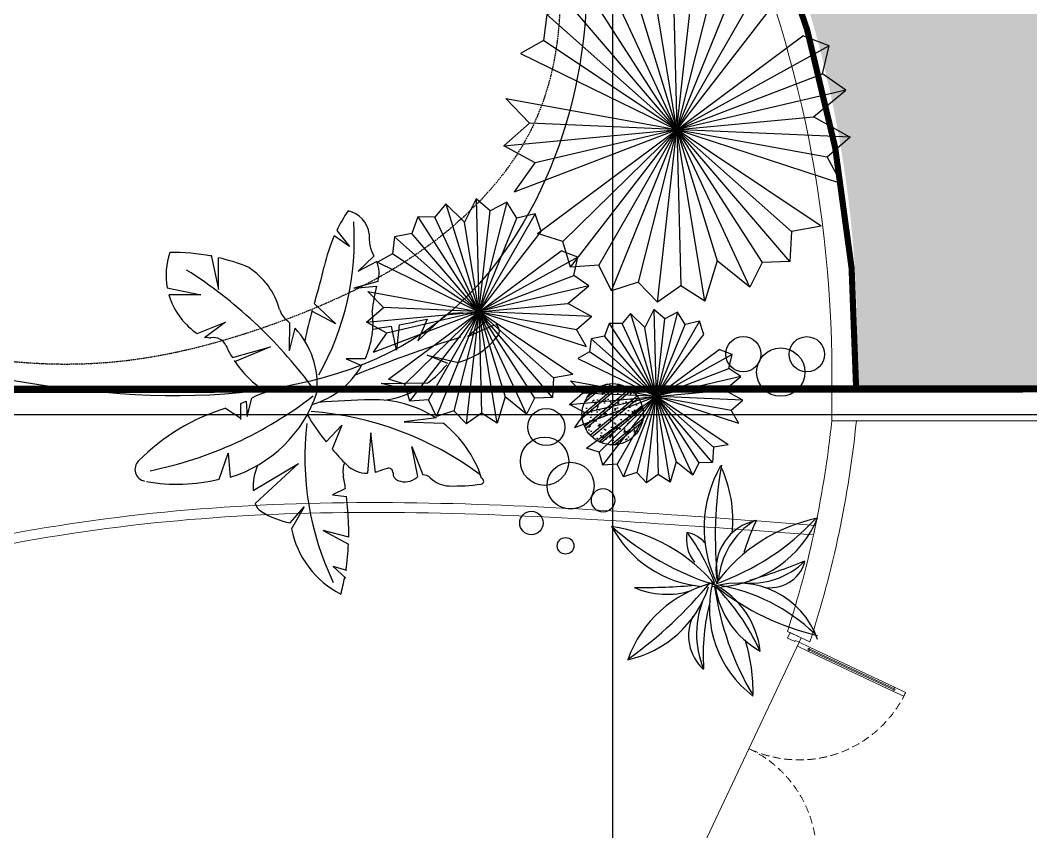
# Model space of a CAD drawing. Header units: millimetres. Extents: x -1030105 to 906887, y -616134 to 1220667.
# Drawn here: x -56024 to -47782, y 557889 to 564512 of the extents above; entities that cross this region are included whole.
import ezdxf
from ezdxf.enums import TextEntityAlignment as Align

# ---------------------------------------------------------------- set-up
doc = ezdxf.new("R2010")
doc.units = ezdxf.units.MM
doc.header["$MEASUREMENT"] = 0
for name, pattern in [('CENTER', [2, 1.25, -0.25, 0.25, -0.25]), ('DASH', [0.35, 0.25, -0.1]), ('DASHED', [0.75, 0.5, -0.25]), ('Xref ViasHotel_DD$0$HIDDEN', [9.524999999999999, 6.35, -3.175])]:
    doc.linetypes.add(name, pattern=pattern)
for name, color, linetype in [('A-Column', 4, 'Continuous'), ('A-Furniture', 143, 'Continuous'), ('A-Tree', 98, 'Continuous'), ('XR-BC-zColumn$0$LBC - BEACH CLUB - 240809 DG Rev$0$LBC - BEACH CLUB - COLUMN$0$Col 2FL$0$Col 2FL$0$S-Hatch', 8, 'Continuous')]:
    doc.layers.add(name, color=color, linetype=linetype)
doc.layers.add('A-Door', color=33, linetype='Continuous', lineweight=9)
doc.layers.add('A-Wall', color=6, linetype='Continuous', lineweight=9)
doc.styles.add('Arial_Bold', font='arialbd.ttf')

# ---------------------------------------------------------------- blocks, each defined once
blk = doc.blocks.new('FUR')
at = {"layer": 'A-Furniture', "color": 8, "linetype": 'DASH', "lineweight": 9, "ltscale": 1000, "const_width": 50}
blk.add_lwpolyline([(-33574.116996225, 38198.03701352875), (-3.274180926382542e-10, 38211.88251353393), (0, 0), (-7049.126603505938, -1.164153218269348e-10, -0.3011393681377011), (-23981.73349209089, -18888.11748647457), (-49064.43265007329, -18888.11748647457, -0.06124952190979967), (-52473.9447657284, -15923.13210822688), (-52473.9447657284, -15923.13210822688, -0.127607782766149), (-56769.0085550223, -7888.247632739716), (-57047.06649999994, -6235.426486474578, -0.1924218543560013), (-53256.03130311794, 9916.925028712954), (-55726.52506250713, 11649.12232822133, -0.09220963238652186), (-52805.8425345454, 17542.93784715806, -0.09579334497253111), (-54512.04080293298, 23938.01559452759, -0.1077169431674273), (-53957.97341630229, 28268.68321032356, -0.2285839789093287), (-47025.84992466056, 33492.16687116434, 0.2045490622853214), (-42688.61020563537, 36230.61212708103, 0.1311708844373413), (-42047.51066320275, 38025.4441493589, -0.3035398224954187), (-39524.66233420366, 41042.55836063065, -0.3273425619805889)], format="xyb", close=True, dxfattribs=at)
at = {"layer": 'A-Furniture'}
blk.add_spline([(-8924.450499999977, 45568.97072861483), (-9840.450499999977, 46090.97072861483), (-12717.45049999998, 46168.97072861483), (-14972.95049999998, 44562.47072861483), (-20083.45049999998, 44491.47072861483), (-23992.95049999998, 44397.97072861483), (-25666.95049999998, 42475.47072861483), (-25418.45049999998, 38977.47072861483), (-21694.45049999998, 37961.47072861483), (-18510.45049999998, 39185.97072861483), (-13807.45049999998, 38871.97072861483), (-11600.45049999998, 38311.97072861483), (-7939.950499999977, 38736.97072861483), (-6709.895571933805, 41431.90438062791), (-8089.950499999977, 44722.97072861483), (-8924.450499999977, 45568.97072861483)], degree=3, dxfattribs=at)
at = {"layer": 'A-Furniture', "color": 8, "linetype": 'DASH', "ltscale": 50}
blk.add_spline([(-24161.45049999998, 43901.47072861483), (-24928.95049999998, 43196.97072861483), (-25534.95049999998, 41016.47072861483), (-24809.95049999998, 39236.47072861483), (-22740.95049999998, 38149.47072861483), (-21173.45049999998, 38284.47072861483), (-19403.45049999998, 39161.97072861483), (-17510.95049999998, 40056.47072861483), (-14855.95049999998, 39789.97072861483), (-13170.95049999998, 38926.47072861483), (-10565.45049999998, 38424.97072861483), (-9218.887186845946, 38750.38499673549), (-8091.373079408666, 39308.92120005039), (-7136.950499999977, 40370.97072861483), (-6960.450499999977, 41928.97072861483), (-8203.387845789533, 44461.94725154969), (-10044.45049999998, 45803.47072861483), (-12022.95049999998, 45568.97072861483), (-13736.95049999998, 44462.47072861483), (-16065.45049999998, 43902.47072861483), (-18178.45049999998, 43888.97072861483), (-22820.95049999998, 44398.97072861483), (-24161.45049999998, 43901.47072861483)], degree=3, dxfattribs=at)
blk = doc.blocks.new('*U1436')
at = {"color": 8, "ltscale": 100}
for p, q in [((40.00000000000023, 960.0000000008931), (39.99999999708962, 200.0000000005239)), ((74.9999999970896, 200.0000000010041), (75.00000000000024, 960.0000000013733)), ((1925.000000000738, 200.0000000010041), (1924.999999997828, 960.0000000013733)), ((1959.999999997828, 960.0000000008931), (1960.000000000738, 200.0000000005239)), ((39.99999999854482, 100.0000000005238), (1959.999999999283, 100.0000000005238))]:
    blk.add_line(p, q, dxfattribs=at)
for points in [[(39.99999999854504, 1060.000000000893), (40.00000000000023, 960.0000000008931), (52.49999999866146, 960.0000000011988), (52.49999999854504, 970.0000000011988), (62.49999999854504, 970.0000000013007), (62.49999999866146, 960.0000000013006), (75.00000000000024, 960.0000000013733), (74.99999999854506, 1060.000000001373)], [(1959.999999999283, 1060.000000000893), (1959.999999997828, 960.0000000008931), (1947.499999999167, 960.0000000011988), (1947.499999999283, 970.0000000011988), (1937.499999999283, 970.0000000013007), (1937.499999999167, 960.0000000013006), (1924.999999997828, 960.0000000013733), (1924.999999999283, 1060.000000001373)], [(62.49999999575085, 200.0000000009313), (62.49999999586726, 190.0000000009313), (52.49999999586726, 190.0000000008294), (52.49999999575085, 200.0000000008295), (39.99999999708962, 200.0000000005239), (39.99999999854482, 100.0000000005238), (74.9999999985448, 100.0000000010332), (74.9999999970896, 200.0000000010041)], [(1937.500000002077, 200.0000000009313), (1937.50000000196, 190.0000000009313), (1947.500000001961, 190.0000000008294), (1947.500000002077, 200.0000000008295), (1960.000000000738, 200.0000000005239), (1959.999999999283, 100.0000000005238), (1924.999999999283, 100.0000000010332), (1925.000000000738, 200.0000000010041)], [(49.9999999985448, 65.0000000007276), (39.9999999985448, 65.00000000052387), (39.99999999854482, 100.0000000005238), (-1.4551915e-09, 100), (0, 0), (50, 7.275958e-10)], [(1949.999999999283, 65.0000000007276), (1959.999999999283, 65.00000000052387), (1959.999999999283, 100.0000000005238), (1999.999999999283, 100), (1999.999999997828, 0), (1949.999999997828, 7.275958e-10)]]:
    blk.add_lwpolyline(points, close=True, dxfattribs=at)
at = {"color": 8, "linetype": 'Xref ViasHotel_DD$0$HIDDEN', "ltscale": 10}
blk.add_lwpolyline([(1959.999999999324, 1060.000000000914, 0.4142135623730951), (999.9999999989344, 100.0000000005238, 0.4142135623730951), (39.99999999854487, 1060.000000000914)], format="xyb", dxfattribs=at)
at = {"ltscale": 100}
for points in [[(62.49999999854504, 970.0000000013007), (52.49999999854504, 970.0000000011988), (52.49999999586726, 190.0000000008294), (62.49999999586726, 190.0000000009313)], [(1937.499999999283, 970.0000000013007), (1947.499999999283, 970.0000000011988), (1947.500000001961, 190.0000000008294), (1937.50000000196, 190.0000000009313)]]:
    blk.add_lwpolyline(points, close=True, dxfattribs=at)
blk = doc.blocks.new('TƯỜNG NÔI THẤT')
at = {"layer": 'A-Door', "ltscale": 10}
for points in [[(47470.13578439633, 52869.92417361587), (47453.74859626817, 52793.00906976406), (47182.57881494791, 52813.34774585185), (47083.38135871715, 52820.77556779934), (46984.18788454053, 52828.17842698947), (46885.00038344509, 52835.54384204361), (46785.82084645791, 52842.85933158325), (46686.65126460604, 52850.11241422978), (46587.49362891654, 52857.29060860432), (46488.34993041649, 52864.38143332838), (46389.22216013295, 52871.37240702333), (46290.11230909297, 52878.25104831054), (46191.02236832363, 52885.0048758114), (46091.95432885197, 52891.62140814704), (45992.91018170508, 52898.08816393907), (45893.89191791, 52904.39266180876), (45794.90152849381, 52910.52242037759), (45695.94100448357, 52916.46495826659), (45597.01233690633, 52922.20779409749), (45498.11751678917, 52927.73844649142), (45399.25853515914, 52933.04443406977), (45300.43738304332, 52938.11327545403), (45201.65605146875, 52942.93248926534), (45102.91653146251, 52947.48959412531), (45004.22081405166, 52951.77210865507), (44905.57089026325, 52955.76755147614), (44806.96875112437, 52959.46344120975), (44708.41638766207, 52962.84729647741), (44609.9157909034, 52965.90663590026), (44511.46895187543, 52968.62897809991), (44413.07786160523, 52971.00184169761), (44314.74451111987, 52973.01274531474), (44216.47089144639, 52974.64920757257), (44118.25899361187, 52975.89874709246), (44020.11080864338, 52976.74888249591), (43922.02832756796, 52977.18713240419), (43824.01354141269, 52977.20101543865), (43726.06844120463, 52976.77805022069), (43628.19501797084, 52975.90575537155), (43530.39526273838, 52974.57164951274), (43432.67116653433, 52972.76325126551), (43335.02472038573, 52970.46807925135), (43237.45791531966, 52967.67365209153), (43139.97274236318, 52964.36748840741), (43042.57119254334, 52960.53710682027), (42945.25525688722, 52956.17002595169), (42848.02692642188, 52951.25376442284), (42750.88819217437, 52945.77584085509), (42653.84104517177, 52939.7237738698), (42556.88747644114, 52933.08508208848), (42460.02947700953, 52925.84728413227), (42363.26903790401, 52917.99789862265), (42266.60815015166, 52909.52444418101), (42170.04880477952, 52900.41443942871), (42073.59299281466, 52890.65540298703), (41977.24231285726, 52880.23718542047), (41880.99609808983, 52869.16309922794), (41784.85287054689, 52857.44127704436), (41688.81115123173, 52845.07985763287), (41592.8694611476, 52832.08697975636), (41497.02632129781, 52818.47078217787), (41401.28025268561, 52804.23940366029), (41305.62977631429, 52789.40098296676), (41210.07341318711, 52773.96365886007), (41114.60968430738, 52757.93557010335), (41019.23711067835, 52741.3248554595), (40923.9542133033, 52724.13965369144)], [(40909.52053927245, 52802.82681640703), (41005.27275456253, 52820.09666253719), (41101.12198964022, 52836.79039253376), (41197.06969216545, 52852.89973425621), (41293.11730979814, 52868.41641556402), (41389.26629019825, 52883.33216431714), (41485.51807809778, 52897.63870731974), (41581.87409694383, 52911.32776470564), (41678.33576783365, 52924.39105714019), (41774.90451281345, 52936.82030570891), (41871.58174937495, 52948.60723082733), (41968.36902484532, 52959.74348943669), (42065.26743927494, 52970.2205802165), (42162.2668863837, 52980.03505081928), (42259.3596619016, 52989.19538895797), (42356.54346991426, 52997.71468940529), (42453.81626084157, 53005.60564433131), (42551.17599768056, 53012.88094053324), (42648.62063889077, 53019.55326990876), (42746.14812991695, 53025.63534012169), (42843.75647084761, 53031.1398128937), (42941.44366895033, 53036.07934356737), (43039.20773149276, 53040.46658748528), (43137.04666574248, 53044.31419999024), (43234.95847896711, 53047.63483642472), (43332.94117843427, 53050.44115213153), (43430.99277141155, 53052.74580245314), (43529.11126516658, 53054.56144273223), (43627.29466696698, 53055.90072831139), (43725.54098408033, 53056.77631453332), (43823.84823199119, 53057.20085449447), (43922.21446190453, 53057.18697051564), (44020.6377153438, 53056.7472626341), (44119.11603189917, 53055.89433039189), (44217.64745116077, 53054.6407733307), (44316.23001271878, 53052.99919099244), (44414.86175616333, 53050.98218291893), (44513.54072108459, 53048.60234865197), (44612.26494707271, 53045.87228773348), (44711.03247371785, 53042.80459970515), (44809.84134061015, 53039.41188410914), (44908.68958733978, 53035.7067404869), (45007.57525900992, 53031.7017629703), (45106.49640782178, 53027.4095115274), (45205.45107302876, 53022.84253379132), (45304.43729331895, 53018.01337743888), (45403.45310738047, 53012.93459014688), (45502.49655390142, 53007.61871959222), (45601.56567156992, 53002.07831345184), (45700.65849907407, 52996.32591940241), (45799.77307510197, 52990.37408512086), (45898.90743834174, 52984.23535828409), (45998.05962748148, 52977.92228656891), (46097.2276812093, 52971.44741765212), (46196.41404813791, 52964.82235488831), (46295.64656291795, 52958.05327069631), (46394.96212566749, 52951.14439981221), (46494.39764779661, 52944.09997457499), (46593.99004071537, 52936.92422732362), (46693.77621583387, 52929.62139039731), (46793.79308456216, 52922.19569613482), (46894.07755831034, 52914.65137687547), (46994.66654848848, 52906.99266495812), (47095.59696650665, 52899.22379272175), (47196.90572377493, 52891.34899250546), (47470.13578439341, 52869.92417361611)]]:
    blk.add_lwpolyline(points, dxfattribs=at)
at = {"layer": 'A-Wall'}
blk.add_lwpolyline([(47242.28778561103, 52006.18771005177, 0.05181468808699499), (47602.98807443179, 53723.62370418687), (47803.39051979277, 53723.62370418722, -0.05318697905077167), (47424.52403454818, 51920.28896737052)], format="xyb", close=True, dxfattribs=at)
at = {"layer": 'A-Door', "xscale": -1, "rotation": 244.7627201631536}
blk.add_blockref('*U1436', (46410.99856753298, 50186.97898426896), dxfattribs=at)
blk = doc.blocks.new('CAYMB 10')
at = {"layer": 'A-Tree', "color": 8}
for p, q in [((238.715650649654, 579.6182638052269), (176.2852105110796, 621.9426230803365)), ((186.5644689614419, 644.1267185458564), (238.715650649654, 579.6182638052269)), ((-325.4732582218421, 543.3802454902325), (-294.8787547032553, 403.6489095685538)), ((338.564589164569, 539.16627220792), (273.4787241728045, 478.8985422675032)), ((-294.8787547032553, 403.6489095685538), (-296.0700989094476, 533.3855430782423)), ((273.4787241728045, 478.8985422675032), (351.6973314038187, 519.0277307261131)), ((354.6887124035857, 436.4759908806882), (256.0971874112147, 409.436666262045)), ((256.0971874112147, 409.436666262045), (349.4150796181493, 417.0474113345845)), ((-504.6410117267806, 410.2891123816371), (-367.1667000502202, 382.5110154846916)), ((-367.1667000502202, 382.5110154846916), (-497.7112205417216, 381.2806026079925)), ((95.00687250689953, 345.8953323567985), (183.0947374099342, 263.5667217111913)), ((183.0947374099342, 263.5667217111913), (84.90115182858426, 315.0707048501936)), ((516.8202095194138, 194.1048419061699), (628.9105254643946, 299.2352224754868)), ((-382.8970907971379, 224.2380090198712), (-266.6688206082326, 269.7755907949759)), ((-266.6688206082326, 269.7755907949759), (-353.1145183928893, 206.6125474648434)), ((-5.726964698173106, 153.5171867363388), (-4.586229609965812, 268.6250645958353)), ((429.9125403692451, 155.9008114330354), (410.6450369797385, 254.5554818508099)), ((441.2394350631512, 260.0119577894802), (429.9125403692451, 155.9008114330354)), ((555.2693992947607, 282.7517265723436), (516.8202095194138, 194.1048419061699)), ((800.4230135336256, 279.0056476828177), (721.9223257167323, 211.4703137571923)), ((721.9223257167323, 211.4703137571923), (830.1820690810855, 258.7901719139772)), ((-5.726964698173106, 153.5171867363388), (16.58627978124423, 245.8723320083227)), ((-239.0395701728121, 125.7578780322219), (-83.30427484225947, 169.3706028317101)), ((-83.30427484225947, 169.3706028317101), (-230.1945371221227, 108.2228984822286)), ((639.1660111839155, 102.2385455899639), (555.0595933263976, 135.0622490113601)), ((555.0595933263976, 135.0622490113601), (681.5390205197909, 106.4200763733825)), ((224.8104241719266, 121.1698715304956), (287.8681593717483, 92.92873885919107)), ((302.5589965510007, 121.1698715304956), (224.8104241719266, 121.1698715304956)), ((367.3390138906543, 20.45014999277191), (557.821376568143, 22.51869702967815)), ((502.3600309251924, -11.08403195551364), (367.3390138906543, 20.45014999277191)), ((-178.1426882858214, -114.288502944808), (-159.5715427216055, -40.07258242834359)), ((-204.9676791954407, -122.5347193139023), (-266.8714977428608, -81.30365087109385)), ((-204.9676791954407, -61.71889313741121), (-183.3013383952493, -52.44190028059529)), ((-204.196477882826, -127.3310654973029), (-204.9676791954407, -61.71889313741121)), ((-183.3013383952493, -52.44190028059529), (-178.1426882858214, -114.288502944808)), ((592.8495588197547, -119.3980054862914), (461.1993036085332, -135.8390776687302)), ((143.0218579590146, -218.2304025689373), (207.4288874103659, -149.7314513499732)), ((207.4288874103659, -149.7314513499732), (167.9309039485815, -248.3851391418721)), ((461.1993036085332, -135.8390776687302), (620.7195718503935, -142.2139893168933)), ((325.6233271286619, -180.9892968822387), (312.6852061285172, -346.4441596715478)), ((344.8166955182969, -342.6124404388829), (325.6233271286619, -180.9892968822387)), ((492.4860668478213, -236.5587992064538), (537.8115905059676, -353.2512321577524)), ((517.8181643989083, -359.7277302780421), (492.4860668478213, -236.5587992064538)), ((-292.6647569071356, -369.9211299706367), (-256.5541889067972, -263.7511294005672)), ((-256.5541889067972, -263.7511294005672), (-248.3003521786304, -362.705690089264)), ((-154.7948591960012, -416.325845527288), (30.13723149732687, -306.0206752118538)), ((30.13723149732687, -306.0206752118538), (-145.4918600437231, -469.1739831443992)), ((222.3969005242834, -408.9304565185448), (169.1895109322213, -434.5251517113065)), ((169.1895109322213, -434.5251517113065), (226.6550938068394, -441.4842379083857)), ((-3.263954783440568, -548.2255597366602), (54.47138149777311, -483.1484652950312)), ((54.47138149777311, -483.1484652950312), (2.097332070159609, -573.529118141334)), ((130.9501344540622, -580.3950924625387), (235.0827775355865, -635.3031904057134)), ((235.6481149397878, -606.5453954523546), (130.9501344540622, -580.3950924625387)), ((172.6658212160692, -726.2650370134506), (223.3993703480519, -774.2839783391682)), ((227.2855263771635, -743.4153645457118), (172.6658212160692, -726.2650370134506))]:
    blk.add_line(p, q, dxfattribs=at)
for centre, radius, start, end in [((779.4988287719461, 355.9101373694721), 659.2722902632004, 146.0189635815314, 154.0763021309827), ((209.9180833415012, 616.2268724779133), 110.5597618613785, 7.543113912344272, 78.04736568714452), ((-871.4777567913261, 608.5862301258021), 1129.855552588643, 330.67245302648, 3.641032922973614), ((779.4988287719461, 355.9101373694721), 659.2722902632004, 156.201305661175, 167.6168316650024), ((478.4198393823172, 616.0173225902254), 159.5793688367412, 174.706298392514, 208.7889803306433), ((-221.7666346176411, 462.5324904182926), 287.6582760387117, 161.2205659913778, 190.4639080002395), ((-484.4715234372707, -269.5221160924993), 824.7155909276798, 78.82497402445534, 90.66972910121446), ((-484.4715234372707, -269.5221160924993), 824.7155909276798, 67.69490835147803, 76.79451232428683), ((-1542.902939352862, 865.8081009959569), 1718.446344457842, 342.7300337644285, 347.6168316650025), ((236.755102414405, 470.2114022054593), 122.6638091375199, 344.0084059050306, 22.93603431214617), ((-1459.690843628166, -1138.771680419974), 1923.468895043192, 36.70351893037481, 57.46954700200074), ((-338.8007119102695, 239.5967835061019), 304.0756695246674, 15.84499370040856, 56.61069613927844), ((1039.005968139434, 240.2970391763374), 711.882214688397, 165.6238916327764, 173.8497337395827), ((1039.005968139434, 240.2970391763374), 711.882214688397, 164.0084059050306, 164.110091381332), ((-221.7666346176411, 462.5324904182926), 287.6582760387117, 196.4070659168597, 234.1870524300158), ((1704.152454995899, -143.6701514924644), 1681.908795261614, 162.7300337644285, 163.0792001669171), ((41.96888153787586, 347.6667464350467), 91.73312292712151, 195.8449937004085, 230.5605807165402), ((1704.152454995899, -143.6701514924644), 1681.908795261614, 164.0749999253743, 168.4283775462131), ((-12.67507818593003, 267.2108032992692), 347.4197398351678, 335.1427602876785, 8.16711169028393), ((-209.9366539784678, 3822.649371958105), 3621.659239046866, 283.3980360557906, 283.548294695203), ((690.6355624774296, 85.37655267835362), 222.5882091254535, 60.44681838818225, 103.548294695203), ((-231.766255730181, 14.88319813268026), 339.1680436945305, 47.95141662230789, 50.56058071654016), ((-209.9366539784678, 3822.649371958105), 3621.659239046866, 278.6352431112115, 279.8664868686059), ((-209.9366539784678, 3822.649371958105), 3621.659239046866, 280.358138861941, 282.1977283526998), ((817.511440649323, 234.4921467081294), 32.59454687060725, 323.1476556933032, 55.43795290225658), ((-320.7347799850104, 322.0762417442747), 115.8636308787558, 233.2324526345538, 237.5887007438244), ((-320.7347799850104, 322.0762417442747), 115.8636308787558, 255.9290285283741, 267.0909563796757), ((-315.6195761270646, 151.8575429006014), 55.60237919803038, 24.20546519525691, 101.4053945023518), ((-231.766255730181, 14.88319813268026), 339.1680436945305, 354.6007765778234, 42.92545712248191), ((2261.033439234685, -4819.460737201036), 5267.70064518032, 107.3413043199353, 112.3058230292931), ((607.9519777596288, 391.5614522692631), 294.4837128093322, 284.4707032040494, 323.1476556933032), ((128.8901085334655, 351.6790820074966), 431.7552997689148, 204.2054651952569, 211.5513251737923), ((128.8901085334655, 351.6790820074966), 431.7552997689148, 213.4357366631786, 237.8386598974236), ((-12.67507818593003, 267.2108032992692), 347.4197398351678, 286.683821417299, 329.8909765086365), ((329.4013005118468, 336.9554401499918), 388.6466217139611, 305.996232287867, 321.8459668997995), ((0, -337.7482491607079), 337.7482491607315, 71.72741072522271, 118.1939077791721), ((-895.072876284481, 1238.599255244713), 1606.842570017603, 281.5142955742673, 307.8151157708742), ((-406.6215687962249, 153.821227927343), 540.2459298013857, 287.0408817533136, 341.5637966210982), ((329.4013005118468, 336.9554401499918), 388.6466217139611, 277.773074949076, 296.4251469481378), ((-8.812954175969935, -908.2365988525562), 866.563070171323, 107.2231083180989, 135.0206824451704), ((483.4170424840122, -5395.586750178481), 5351.501479308205, 91.68041618368886, 93.97711696796304), ((339.9329093026463, -504.7281531734043), 458.5386230856771, 57.07131363646801, 91.68041618368886), ((915.3737261515053, 394.3985224193311), 985.8202716685598, 210.5658740579717, 218.4214248434757), ((-19.67628685309319, -1417.423136411293), 1327.183343981249, 53.45551872566639, 85.59402888639943), ((1238.604113080713, -281.7090184199624), 1181.896966314566, 173.2496747741793, 205.5926878717474), ((339.9329093026463, -504.7281531734043), 458.5386230856771, 17.51489595105737, 52.24029725564014), ((915.3737261515053, 394.3985224193311), 985.8202716685598, 220.69477463243, 225.7555748056288), ((-587.1989607803844, -330.2680094094248), 48.89684057720707, 135.0206824451704, 258.4069812984008), ((79.12071815130184, -404.8095753640519), 233.6527065375773, 157.0771258813028, 182.7473181073303), ((312.6159168867161, -337.5196654610336), 100.6384510239315, 159.0815244804994, 190.5200611703198), ((312.7370421675732, -224.3457737795543), 122.0983968953165, 225.7555748056288, 269.9756754678196), ((651.7176895141893, -1169.165985498577), 881.6909792928842, 107.1012602260706, 109.7368665715743), ((397.8620837506605, -344.0600182445487), 18.41667423347537, 357.8127589799344, 107.1012602260706), ((-462.6810181882756, 308.0949123103055), 699.0073552476517, 259.5557244193585, 284.0769776521867), ((-1074.81847715273, -595.1679378441186), 1310.515980647398, 8.169963742111003, 10.52006117031982), ((312.7370421675732, -224.3457737795543), 122.0983968953165, 285.2068583583672, 289.7368665715742), ((448.4678145552462, -345.9928085939027), 32.22595276001595, 177.8127589799344, 248.0460523007279), ((464.4035032119573, -306.4591387975961), 74.85056091692964, 248.0460523007279, 310.8614180743947), ((539.8669704514614, -393.6951788552105), 40.49614069499967, 122.9882373665325, 130.8614180743947), ((539.8669704514614, -393.6951788552105), 40.49614069499967, 45.32380455527569, 92.90929492024217), ((648.6469490672171, -283.678668439039), 114.2188111092727, 225.3238045552756, 268.3173632320293), ((773.6529619407229, -378.4241003859788), 12.22474454553995, 278.1257358594557, 73.06873538917671), ((667.6692234594229, 363.8661339700921), 762.0429524085476, 268.3173632320293, 278.1257358594557), ((-1074.81847715273, -595.1679378441186), 1310.515980647398, 1.755641354297249, 6.734550152070574), ((79.12071815130184, -404.8095753640519), 233.6527065375773, 195.9900497176004, 196.058939603915), ((-89.8212527618889, -453.44103992905), 57.85051974295094, 196.058939603915, 237.7317177395325), ((56.72459466154396, -221.3440656791208), 332.3403936053967, 237.7317177395325, 259.8030533806472), ((379.0376141950837, -497.4245712160482), 384.5463279646863, 191.4146135001872, 242.8877097801719), ((-768.0439603001578, -588.8147328672349), 1003.695456758675, 358.9899712243594, 1.929659337987232), ((-768.0439603001578, -588.8147328672349), 1003.695456758675, 351.2018494907206, 357.3602215140918), ((-768.0439603001578, -588.8147328672349), 1003.695456758675, 345.5238759625545, 349.5865213171726)]:
    blk.add_arc(centre, radius, start, end, dxfattribs=at)
blk = doc.blocks.new('C2')
at = {"layer": 'A-Tree', "color": 8}
for centre, radius, start, end in [((597.8066810533492, 647.4478162748856), 512.9644939609045, 150.2411395785226, 205.8089924024951), ((1840.520802863575, 614.663511470193), 1710.013328275341, 170.2399811561488, 186.1147769933549), ((-319.6332879893016, 679.0836772795301), 522.1291424384847, 354.3326332317999, 25.28039436258732), ((339.0637494305702, 477.7074091385002), 205.6003621570023, 101.4267094931179, 190.9876748326544), ((-212.9250783589523, 1393.706720260845), 1033.274465553102, 289.6317747364299, 316.9415872008503), ((678.9583471508013, 29.49553686170839), 671.2071327478785, 101.2486208017848, 143.9898653391894), ((460.7013213895043, 408.7795932609588), 318.5844515836241, 121.9055202391609, 175.1858926215441), ((119.8017681216515, 874.5129376781988), 467.1576890094693, 274.4072576754843, 336.4430840679565), ((1238.200356553214, 234.6638037646771), 1039.70912533752, 154.6853166608095, 162.4500908880103), ((-394.1196820032856, -16.28424253803678), 678.7830739472802, 39.14999690914021, 81.38898289978646), ((119.8017681216515, 874.5129376781988), 467.1576890094693, 208.0484010644241, 264.6491229276512), ((473.6763151883424, 1516.111589349457), 1152.672504959493, 228.5744525952278, 252.384215517872), ((161.3379898599887, 602.3140435382957), 148.8271279052569, 169.1166209036329, 218.9555886236376), ((-17.29247572167515, 489.9658467163681), 144.1551195271773, 42.83736663617832, 76.97863792041294), ((-675.6265686209008, 122.8727199833374), 857.8705761906325, 20.51383794556775, 36.02424014850644), ((278.738285768326, 727.5477068470209), 304.278219035058, 261.6388708216413, 315.6255062312309), ((-362.4759722851959, 2596.584024063079), 2251.977424759328, 286.3355012364549, 292.4150150611594), ((354.8739890010984, 551.3400760767981), 146.7974213737446, 257.3556793837414, 344.3532487187752), ((240.827546373308, -57.77903458592482), 496.9278064683223, 104.1284180658103, 160.1467714826719), ((-1212.861913616427, 1507.635573408741), 1708.312600899444, 305.4463593761205, 320.7381539293926), ((-189.9491252961816, 3449.078696529206), 3043.983831225277, 269.91002825064, 274.5019943887826), ((553.2720437054159, 318.8653606564039), 446.3301478634169, 166.3602607862572, 232.9473873304876), ((222.8508834598761, 78.65597689687274), 344.823888887098, 19.43419249484991, 107.435705152585), ((-34.96195786917815, 106.5881998699042), 350.9507541514024, 6.507278463115689, 62.36089659900944), ((-319.6332879893016, 679.0836772795301), 522.1291424384847, 330.7697376170311, 331.9367160107736), ((18.22038746716134, -322.4153765899828), 747.4321797232111, 46.14831984268555, 80.37107364285058), ((-321.3298327564044, 547.7226396792103), 446.9018688599547, 282.2423311989974, 341.7320937913137), ((-67.36023888764612, 715.2663625454297), 337.6292509965691, 246.7315023999685, 287.3970904032515), ((1308.343660235485, 576.0264644791023), 1192.382886922759, 188.0958949225132, 210.722578142023), ((486.077814778153, 461.5422813013429), 359.2264137293816, 188.5552242675603, 241.3288961956136), ((-509.9640583559885, -226.3472040423658), 903.3571745151023, 24.75992225526024, 44.64727991474892), ((776.6502670997143, 1214.233641913161), 1030.057604216278, 231.5416259423199, 257.1763624081367), ((423.9871086181593, 217.0607059827889), 369.8270333400882, 155.9892964331983, 202.8399613678449), ((921.5218744179001, 133.2178408322507), 840.488187284618, 165.0603950652925, 184.073746994936), ((207.7481049136404, 208.9563885416137), 186.2569995667042, 154.5275994809214, 228.0163014909153), ((-394.1196820032856, -16.28424253803678), 678.7830739472802, 358.2221592825441, 17.85830694949557)]:
    blk.add_arc(centre, radius, start, end, dxfattribs=at)
blk = doc.blocks.new('dddddd')
at = {"color": 0, "linetype": 'ByBlock', "lineweight": -2}
for p, q in [((8650.733853973914, 26220.08847685135), (8068.734151430659, 25080.74071651837)), ((8650.733853973914, 26220.08847685135), (10607.80242481851, 19235.21926841163)), ((12564.8709956631, 26220.08847685135), (8821.973550682189, 12861.51254176581)), ((10607.80242481851, 26489.0813604286), (10607.80242481851, 12546.71926841163)), ((10607.80242481851, 26489.0813604286), (11479.699343557, 25578.74045747798)), ((11479.699343557, 25578.74045747798), (12564.8709956631, 26220.08847685135)), ((12564.8709956631, 26220.08847685135), (13236.76095011271, 25287.68883248605)), ((6838.812106036115, 25433.05979773519), (13801.41292089899, 13983.55054725846)), ((6848.313449290116, 25417.4355044039), (6990.557866835268, 23681.41012040642)), ((8068.734151430659, 25080.74071651837), (6848.313449290116, 25417.4355044039)), ((14376.79274360114, 25433.05979773519), (7123.02134473878, 13504.74092085403)), ((9620.068330742184, 12048.92003936483), (11479.699343557, 25578.74045747798)), ((13236.76095011271, 25287.68883248605), (14376.79274360114, 25433.05979773519)), ((14376.79274360114, 25433.05979773519), (14225.04698280198, 23681.41012040642)), ((7717.855861764167, 12581.89497805177), (13236.76095011271, 25287.68883248605)), ((13497.74898787215, 12581.89497805177), (8068.734151430659, 25080.74071651837)), ((5306.419128058479, 24186.36563979229), (5281.783466187771, 22994.73397627333)), ((5306.419128058479, 24186.36563979229), (15042.6512124096, 15093.35963420593)), ((6990.557866835268, 23681.41012040642), (5306.419128058479, 24186.36563979229)), ((6029.977508742828, 13608.31654242147), (14225.04698280198, 23681.41012040642)), ((15909.18572157854, 24186.36563979229), (6350.105521132237, 15258.8079442177)), ((15185.62734089442, 13608.31654242147), (6990.557866835268, 23681.41012040642)), ((14225.04698280198, 23681.41012040642), (15909.18572157854, 24186.36563979229)), ((15909.18572157854, 24186.36563979229), (15933.82138344925, 22994.73397627333)), ((-8869.69757518149, 22791.44345244533), (-8869.69757518149, -5093.280731588369)), ((-8869.69757518149, 22791.44345244533), (-7125.903737705202, 20970.7616465441)), ((5281.783466187771, 22994.73397627333), (4167.205496987095, 22572.46760547208)), ((4681.615487591363, 15052.05974061065), (15933.82138344925, 22994.73397627333)), ((16533.98936204589, 15052.05974061065), (5281.783466187771, 22994.73397627333)), ((15933.82138344925, 22994.73397627333), (17048.39935264923, 22572.46760547208)), ((-12783.83471687068, 22253.45768529154), (-13947.83412195719, 19974.76216462487)), ((-12783.83471687068, 22253.45768529154), (-8869.69757518149, 8283.719268411629)), ((-4955.560433492298, 22253.45768529154), (-12441.35532345436, -4463.694184879773)), ((-7125.903737705202, 20970.7616465441), (-4955.560433492298, 22253.45768529154)), ((-4955.560433492298, 22253.45768529154), (-3611.780524594011, 20388.6583965607)), ((4167.205496987095, 22572.46760547208), (10607.80242481851, 19235.21926841163)), ((4167.205496987095, 22572.46760547208), (4422.676384476711, 21433.41359123355)), ((17048.39935264923, 22572.46760547208), (4820.053084156477, 16236.24928490259)), ((17048.39935264923, 22572.46760547208), (16792.92846516031, 21433.41359123355)), ((3772.771641071653, 16806.04874429526), (16792.92846516031, 21433.41359123355)), ((17442.8332085656, 16806.04874429526), (4422.676384476711, 21433.41359123355)), ((16792.92846516031, 21433.41359123355), (17709.94337335392, 20711.06112888712)), ((-16407.67821274651, 20679.40032705851), (-2482.476583021461, -2219.618173894007)), ((-16388.67552623828, 20648.15174039593), (-16104.18669114821, 17176.10097240121)), ((-13947.83412195719, 19974.76216462487), (-16388.67552623828, 20648.15174039593)), ((-1331.716937616467, 20679.40032705851), (-15839.25973534095, -3177.237426704029)), ((-14649.59070128924, -5022.929312308086), (-3611.780524594011, 20388.6583965607)), ((-10845.16576333437, -6088.87918968196), (-7125.903737705202, 20970.7616465441)), ((-3611.780524594011, 20388.6583965607), (-1331.716937616467, 20679.40032705851)), ((-1331.716937616467, 20679.40032705851), (-1635.208459214773, 17176.10097240121)), ((17709.94337335392, 20711.06112888712), (4251.66712033283, 17914.39916343475)), ((17709.94337335392, 20711.06112888712), (17117.80516029755, 19680.51565474644)), ((-3089.804449073505, -5022.929312308086), (-13947.83412195719, 19974.76216462487)), ((3370.850759598194, 18740.19821303803), (17117.80516029755, 19680.51565474644)), ((4097.799689339473, 19680.51565474644), (3370.850759598194, 18740.19821303803)), ((17844.75409003906, 18740.19821303803), (4097.799689339473, 19680.51565474644)), ((17117.80516029755, 19680.51565474644), (17844.75409003906, 18740.19821303803)), ((3370.850759598194, 18740.19821303803), (4251.66712033283, 17914.39916343475)), ((11595.53651889507, 12048.92003936483), (10607.80242481851, 19235.21926841163)), ((10607.80242481851, 19235.21926841163), (17128.33859840897, 17880.2362699802)), ((17844.75409003906, 18740.19821303803), (17128.33859840897, 17880.2362699802)), ((-19472.46416870062, 18186.01201117318), (-19521.73549244297, 15802.7486841355)), ((-19472.46416870062, 18186.01201117318), (0, 0)), ((-16104.18669114821, 17176.10097240121), (-19472.46416870062, 18186.01201117318)), ((1733.069018337875, 18186.01201117318), (-17385.09138255473, 330.8966200239956)), ((-1635.208459214773, 17176.10097240121), (1733.069018337875, 18186.01201117318)), ((1733.069018337875, 18186.01201117318), (1782.340342079988, 15802.7486841355)), ((4251.66712033283, 17914.39916343475), (3772.771641071653, 16806.04874429526)), ((17128.33859840897, 17880.2362699802), (17442.8332085656, 16806.04874429526)), ((-18025.34740733308, -2970.086183568929), (-1635.208459214773, 17176.10097240121)), ((285.9522569701076, -2970.086183568929), (-16104.18669114727, 17176.10097240121)), ((3772.771641071653, 16806.04874429526), (4820.053084156477, 16236.24928490259)), ((4820.053084156477, 16236.24928490259), (4681.615487591363, 15052.05974061065)), ((-19521.73549244297, 15802.7486841355), (-21750.89143084362, 14958.21594253229)), ((-20722.07144963671, -82.59978719055651), (1782.340342079988, 15802.7486841355)), ((2982.676299273968, -82.59978719055651), (-19521.73549244297, 15802.7486841355)), ((1782.340342079988, 15802.7486841355), (4011.496280480875, 14958.21594253229)), ((4681.615487591363, 15052.05974061065), (6350.105521132237, 15258.8079442177)), ((6350.105521132237, 15258.8079442177), (6029.977508742828, 13608.31654242147)), ((-21750.89143084362, 14958.21594253229), (-8869.69757518149, 8283.719268411629)), ((-21750.89143084362, 14958.21594253229), (-21239.94965586578, 12680.10791405523)), ((4011.496280480875, 14958.21594253229), (-20445.19625650486, 2285.779301393311)), ((4011.496280480875, 14958.21594253229), (3500.554505503038, 12680.10791405523)), ((15042.6512124096, 15093.35963420593), (15185.62734089442, 13608.31654242147)), ((16533.98936204589, 15052.05974061065), (15042.6512124096, 15093.35963420593)), ((6029.977508742828, 13608.31654242147), (7123.02134473878, 13504.74092085403)), ((7123.02134473878, 13504.74092085403), (7717.855861764167, 12581.89497805177)), ((13801.41292089899, 13983.55054725846), (13497.74898787215, 12581.89497805177)), ((15185.62734089442, 13608.31654242147), (13801.41292089899, 13983.55054725846)), ((-22539.75914267451, 3425.378220178885), (3500.554505502107, 12680.10791405523)), ((4800.363992311758, 3425.378220178885), (-21239.94965586578, 12680.10791405523)), ((3500.554505503038, 12680.10791405523), (5334.584321890259, 11235.40298936236)), ((7717.855861764167, 12581.89497805177), (8821.973550682189, 12861.51254176581)), ((8821.973550682189, 12861.51254176581), (9620.068330742184, 12048.92003936483)), ((9620.068330742184, 12048.92003936483), (10607.80242481851, 12546.71926841163)), ((10403.36328272102, 12094.09923938359), (9646.76366941398, 10612.94715095032)), ((10403.36328272102, 12094.09923938359), (12947.55242481851, 3013.769268411678)), ((10607.80242481851, 12546.71926841163), (11595.53651889507, 12048.92003936483)), ((15491.74156691599, 12094.09923938359), (10625.97488844138, -5272.049476227723)), ((12947.55242481851, 12443.7899880337), (12947.55242481851, -5681.280731588369)), ((12947.55242481851, 12443.7899880337), (14081.01841917773, 11260.34681419795)), ((14081.01841917773, 11260.34681419795), (15491.74156691599, 12094.09923938359)), ((15491.74156691599, 12094.09923938359), (16365.19850770058, 10881.97970170877)), ((5334.584321890259, 11235.40298936236), (-21581.96818415309, 5642.079058457865)), ((5334.584321890259, 11235.40298936236), (4150.307895777515, 9174.312041081488)), ((8047.865010401002, 11070.9619565322), (17099.24606972258, -3813.400069086813)), ((8060.216756632085, 11050.65037520136), (8245.134499440668, 8793.817376004998)), ((9646.76366941398, 10612.94715095032), (8060.216756632085, 11050.65037520136)), ((17847.23983923602, 11070.9619565322), (8417.337020714533, -4435.852583413478)), ((11663.49810251966, -6328.419729349202), (14081.01841917773, 11260.34681419795)), ((16365.19850770058, 10881.97970170877), (17847.23983923602, 11070.9619565322)), ((17847.23983923602, 11070.9619565322), (17649.97035019658, 8793.817376004998)), ((9190.621892848516, -5635.552309056045), (16365.19850770058, 10881.97970170877)), ((16704.4829567885, -5635.552309056045), (9646.76366941398, 10612.94715095032)), ((6055.754139031283, 9450.259551206604), (6023.727778598666, 7901.138388632332)), ((6055.754139031283, 9450.259551206604), (18712.85584868677, -2370.648256056011)), ((8245.134499440668, 8793.817376004998), (6055.754139031283, 9450.259551206604)), ((19839.35071060574, 9450.259551206604), (7412.546450025867, -2155.565453040414)), ((17649.97035019658, 8793.817376004998), (19839.35071060574, 9450.259551206604)), ((19839.35071060574, 9450.259551206604), (19871.37707103858, 7901.138388632332)), ((-23343.60090562236, 7293.677157664205), (4150.307895777515, 9174.312041081488)), ((-21889.70304614026, 9174.312041081488), (-23343.60090562236, 7293.677157664205)), ((5604.205755259376, 7293.677157664205), (-21889.70304614026, 9174.312041081488)), ((4150.307895777515, 9174.312041081488), (5604.205755259376, 7293.677157664205)), ((6996.380033920052, -4301.204275375699), (17649.97035019658, 8793.817376004998)), ((18898.72481571696, -4301.204275375699), (8245.134499440668, 8793.817376004998)), ((-8869.69757518149, 8283.719268411629), (4171.374771998496, 5573.753271549242)), ((-6894.229387028608, -6088.87918968196), (-8869.69757518149, 8283.719268412096)), ((6023.727778598666, 7901.138388632332), (4574.776418638417, 7352.192106590142)), ((5243.509406422497, -2424.338117729873), (19871.37707103858, 7901.138388632332)), ((20651.59544321452, -2424.338117729873), (6023.727778598666, 7901.138388632332)), ((19871.37707103858, 7901.138388632332), (21320.32843099861, 7352.192106590142)), ((-23343.60090562236, 7293.677157664205), (-21581.96818415309, 5642.079058457865)), ((5604.205755259376, 7293.677157664205), (4171.374771998496, 5573.753271549242)), ((4574.776418638417, 7352.192106590142), (12947.55242481851, 3013.769268411678)), ((4574.776418638417, 7352.192106590142), (4906.888572374126, 5871.421888079726)), ((21320.32843099861, 7352.192106590142), (5423.478281957796, -884.8917101498226)), ((21320.32843099861, 7352.192106590142), (20988.21627726313, 5871.421888079726)), ((-21581.96818415309, 5642.079058457865), (-22539.75914267451, 3425.378220178885)), ((4062.012405948014, -144.1524129398167), (20988.21627726313, 5871.421888079726)), ((4171.374771998496, 5573.753271549242), (4800.363992311758, 3425.378220178885)), ((21833.09244368901, -144.1524129398167), (4906.888572374126, 5871.421888080193)), ((20988.21627726313, 5871.421888079726), (22180.33565791487, 4932.363687029806)), ((22180.33565791487, 4932.363687029806), (4684.576528986683, 1296.703131941846)), ((22180.33565791487, 4932.363687029806), (21410.55598094175, 3592.65457064705)), ((-22539.75914267451, 3425.378220178885), (-20445.19625650486, 2285.779301393311)), ((3539.515260032145, 2370.241896425607), (21410.55598094175, 3592.65457064705)), ((4484.548868695274, 3592.65457064705), (3539.515260032145, 2370.241896425607)), ((22355.58958960511, 2370.241896425607), (4484.548868695274, 3592.65457064705)), ((21410.55598094175, 3592.65457064705), (22355.58958960511, 2370.241896425607)), ((12947.55242481851, 3013.769268411678), (21424.24945048522, 1252.291370450985)), ((14231.60674711759, -6328.419729349202), (12947.55242481851, 3013.769268411678)), ((-20445.19625650486, 2285.779301393311), (-20722.07144963671, -82.59978719055651)), ((3539.515260032145, 2370.241896425607), (4684.576528986683, 1296.703131941846)), ((22355.58958960511, 2370.241896425607), (21424.24945048522, 1252.291370450985)), ((4684.576528986683, 1296.703131941846), (4062.012405948014, -144.1524129398167)), ((21424.24945048522, 1252.291370450985), (21833.09244368901, -144.1524129398167)), ((-20722.07144963671, -82.59978719055651), (-17385.09138255473, 330.8966200239956)), ((-17385.09138255473, 330.8966200239956), (-18025.34740733308, -2970.086183568929)), ((0, 0), (285.9522569701076, -2970.086183568929)), ((2982.676299273968, -82.59978719055651), (0, 0)), ((4062.012405948014, -144.1524129398167), (5423.478281957796, -884.8917101498226)), ((5423.478281957796, -884.8917101498226), (5243.509406422497, -2424.338117729873)), ((-2482.476583021461, -2219.618173894007), (-3089.804449073505, -5022.929312308086)), ((285.9522569701076, -2970.086183568929), (-2482.476583021461, -2219.618173894007)), ((5243.509406422497, -2424.338117729873), (7412.546450025867, -2155.565453040414)), ((7412.546450025867, -2155.565453040414), (6996.380033920052, -4301.204275375699)), ((20651.59544321452, -2424.338117729873), (18712.85584868677, -2370.648256056011)), ((18712.85584868677, -2370.648256056011), (18898.72481571696, -4301.204275375699)), ((-18025.34740733308, -2970.086183568929), (-15839.25973534095, -3177.237426704029)), ((-15839.25973534095, -3177.237426704029), (-14649.59070128924, -5022.929312308086)), ((17099.24606972258, -3813.400069086813), (16704.4829567885, -5635.552309056045)), ((18898.72481571696, -4301.204275375699), (17099.24606972258, -3813.400069086813)), ((-14649.59070128924, -5022.929312308086), (-12441.35532345436, -4463.694184879773)), ((-12441.35532345436, -4463.694184879773), (-10845.16576333437, -6088.87918968196)), ((6996.380033920052, -4301.204275375699), (8417.337020714533, -4435.852583413478)), ((8417.337020714533, -4435.852583413478), (9190.621892848516, -5635.552309056045)), ((-10845.16576333437, -6088.87918968196), (-8869.69757518149, -5093.280731588369)), ((-8869.69757518149, -5093.280731588369), (-6894.229387028608, -6088.87918968196)), ((9190.621892848516, -5635.552309056045), (10625.97488844138, -5272.049476227723)), ((10625.97488844138, -5272.049476227723), (11663.49810251966, -6328.419729349202)), ((11663.49810251966, -6328.419729349202), (12947.55242481851, -5681.280731588369)), ((12947.55242481851, -5681.280731588369), (14231.60674711759, -6328.419729349202))]:
    blk.add_line(p, q, dxfattribs=at)
for centre, radius in [((685.3024248185103, 27736.71926841163), 1470), ((3135.30242481851, 26756.71926841163), 2020.321756552653), ((3625.302424818511, 23326.71926841163), 1470), ((20285.30242481851, 20386.71926841163), 979.9999999999997), ((25185.30242481851, 19896.71926841163), 692.9646455628166), ((20775.30242481851, 17446.71926841163), 1960), ((25185.30242481851, 16466.71926841163), 979.9999999999997), ((20285.30242481851, 14506.71926841163), 2020.321756552653), ((17835.30242481851, 13036.71926841163), 1549.516053482506), ((-24794.69757518149, 296.7192684116308), 1470), ((-26754.69757518149, -3133.280731588369), 1470), ((-20874.69757518149, -7053.280731588369), 2940), ((-18424.69757518149, -4113.280731588369), 692.9646455628166), ((-14504.69757518149, -5093.280731588369), 979.9999999999997), ((-16954.69757518149, -7053.280731588369), 1095.673308974897), ((-14014.69757518149, -7543.280731588369), 1470)]:
    blk.add_circle(centre, radius, dxfattribs=at)
blk = doc.blocks.new('CÂY')
at = {"color": 8, "ltscale": 10, "xscale": 0.09769752710051564, "yscale": 0.09769752710051564, "zscale": 0.09769752710051564, "rotation": 236.2185424707529}
blk.add_blockref('dddddd', (37370.29332727808, 54237.10308790614), dxfattribs=at)
at = {"layer": 'A-Tree', "color": 8, "ltscale": 10, "xscale": 2, "yscale": 2, "zscale": 2}
for name, p in [('CAYMB 10', (35378.12987219715, 52395.92346946173)), ('C2', (38577.60241672608, 49960.37830812181))]:
    blk.add_blockref(name, p, dxfattribs=at)
blk = doc.blocks.new('BỐ TRÍ LAY OUT')
at = {"layer": 'A-Door', "color": 3}
blk.add_blockref('TƯỜNG NÔI THẤT', (-3527.35200127693, 2876.376295813126), dxfattribs=at)
at = {"layer": 'A-Furniture', "color": 3}
for name, p in [('CÂY', (4286.75486311756, 4469.288343299762)), ('FUR', (48783.7433631176, 18654.71482977469))]:
    blk.add_blockref(name, p, dxfattribs=at)
blk = doc.blocks.new('*U1486')
at = {"color": 8, "linetype": 'CENTER', "ltscale": 500}
blk.add_line((-6392.643045294039, 7811.817619178139), (-6055.4829418041, 7811.817619178139), dxfattribs=at)
at = {"style": 'Arial_Bold'}
blk.add_attdef('TRUC', text='', height=2.5, dxfattribs=at).set_placement((-6401.947800032925, 7811.817619178007), align=Align.MIDDLE_CENTER)
blk = doc.blocks.new('*U1487')
at = {"color": 8, "linetype": 'CENTER', "ltscale": 500}
blk.add_line((-6401.947800033063, 7821.122373916886), (-6401.947800033064, 8224.897619178022), dxfattribs=at)
at = {"style": 'Arial_Bold'}
blk.add_attdef('TRUC', text='', height=2.5, dxfattribs=at).set_placement((-6401.947800032925, 7811.817619178007), align=Align.MIDDLE_CENTER)
blk = doc.blocks.new('TRỤC')
at = {"color": 0, "xscale": 199.9999999999901, "yscale": 199.9999999999901, "zscale": 199.9999999999901}
for name, p in [('*U1487', (1330789.560006559, -1575802.327948784)), ('*U1486', (1270336.330398289, -1505663.523835537))]:
    blk.add_blockref(name, p, dxfattribs=at)
blk = doc.blocks.new('TƯỜNG KIẾN TRÚC')
at = {"color": 0}
blk.add_lwpolyline([(-4709.223405628378, -8.149072527885437e-09, 0.2236759923734481), (-8300.445725202502, 7852.998119870317, 0.2643588036065337), (-14760.24922062416, 9095.168228546274), (-14700.950500558, 8904.088214891031, -0.2645954265084148), (-8429.950500082567, 7700.588215151685, -0.2240147717175541), (-4911.450499989529, -8.498318493366241e-09), (-4709.223405628378, -8.149072527885437e-09)], format="xyb", close=True, dxfattribs=at)
blk.add_lwpolyline([(0, -6547.309000000008), (0, 0), (-4910.950247566216, -8.498318493366241e-09), (-4911.950752432924, -250.0000000084983), (-250, -250), (-250, -6547.309000000008)], close=True, dxfattribs=at)
blk = doc.blocks.new('KIẾN TRÚC')
h = blk.add_hatch(color=9)
h.dxf.hatch_style = 1
edge = h.paths.add_edge_path(flags=16)
edge.add_line((62281.95049999998, 27412.02927138517), (55232.82389649404, 27412.02927138505))
edge.add_arc((32545.50878812408, 30716.66293956665), 22926.72829924391, 284.53695158247865, 351.7125813344091, ccw=False)
edge.add_line((38300.21700792988, 8523.911784915952), (13217.51784992669, 8523.911784910597))
edge.add_arc((23753.10182550838, 24110.84943410289), 18813.58963585476, 227.7677182561868, 235.9442986410003, ccw=False)
edge.add_arc((7788.819823088517, 12733.3910908635), 4187.039666959467, 236.0590124962323, 322.4360737019827, ccw=False)
edge.add_arc((13873.5970987339, 18503.25729619298), 12505.26566685072, 190.8327360748526, 227.6605687844487, ccw=False)
edge.add_arc((25477.52443721271, 20792.18331255531), 24332.69085544715, 180.6832153365221, 190.991126688788, ccw=False)
edge.add_arc((3282.93561756362, 20557.21277457592), 2137.084471138149, 101.08076224722828, 181.479400931386, ccw=False)
edge.add_line((2872.204064266523, 22654.45611475036), (4986.06665855035, 23013.11448664329))
edge.add_arc((28039.69241930227, 24288.4119512235), 23088.87273861522, 153.2014320220877, 183.1663029992741, ccw=False)
edge.add_arc((10232.26976538847, 40544.64471371844), 6483.106001901682, 182.8401094538115, 244.3962742115525, ccw=False)
edge.add_arc((-6425.00274742386, 39970.86676714511), 10185.26120742048, 1.420812516492314, 26.70695635716553)
edge.add_arc((10590.58143904217, 49414.25633883046), 9292.69259551461, 144.7133172211654, 211.5754885360199, ccw=False)
edge.add_arc((-12326.15115191392, 64090.21360378864), 17935.64217367859, 328.7375359512051, 356.1899532233969)
edge.add_arc((16735.32676788772, 62308.59922571364), 11181.04393981935, 84.1243873636841, 176.9761863570094, ccw=False)
edge.add_arc((20708.98128665387, 99752.52490135818), 26473.21942281876, 263.8653720447036, 288.4869561324928)
edge.add_arc((35667.35201082098, 54479.70646712999), 21207.13938727637, 73.35106851793267, 108.03023985438841, ccw=False)
edge.add_arc((44765.46109434243, 84516.17499720305), 10177.42256554817, 252.7258710955127, 285.7130125077479)
edge.add_arc((49658.99676799333, 68415.98596348311), 6655.601145545619, 49.49953772748103, 108.7311152981473, ccw=False)
edge.add_arc((48035.04809900769, 66009.84854850778), 9545.540963997893, -2.328829575281418, 51.46764420018991, ccw=False)
edge.add_line((57572.70516659174, 65621.96975748474), (49483.50000000001, 65623.9117849106))
edge.add_line((49483.50000000001, 65623.9117849106), (62281.95049999965, 65623.9117849191))
edge.add_line((62281.95049999965, 65623.9117849191), (62281.95049999998, 27412.02927138517))
h.paths.add_polyline_path([(0, 77895.5), (64428.50000000001, 77895.5), (64428.50000000001, -0.577250000089407), (-1.792749999687658, 0.577250000089407)])
at = {"color": 3}
blk.add_blockref('TRỤC', (5188.757962470409, 8718.304113260703), dxfattribs=at)
at = {"layer": 'A-Wall'}
blk.add_blockref('TƯỜNG KIẾN TRÚC', (62285.79396247002, 65615.61311326921), dxfattribs=at)
blk = doc.blocks.new('XR-BC-zColumn$0$LBC - BEACH CLUB - 240809 DG Rev$0$LBC - BEACH CLUB - COLUMN$0$RGSERHG')
h = blk.add_hatch()
h.set_pattern_fill('1BT-01', color=8, scale=20, angle=175, pattern_type=2)
h.set_pattern_definition([(225, (-7119615, -1076695), (-141.8123164251557, 25.00533762429768), [15, -165]), (170, (-7119615, -1076695), (14.53309575937185, -152.2845582153077), [12, -132]), (275.4514, (-7119626.81769274, -1076692.91622281), (-127.279318845554, -127.2791203212298), [12.748038, -140.2284224]), (221.1842, (-7119618.48622971, -1076734.847787924), (-209.7507883188072, 51.58107015833942), [22.5, -247.5]), (271.6356, (-7119635.965459294, -1076730.54935445), (-203.20119966676, -177.7899671973613), [19.12205759999999, -210.3426]), (166.1842000000001, (-7119618.48622971, -1076734.847787924), (-203.2010608876388, -177.790125901653), [18, -198]), (196, (-7119637.538566244, -1076723.142726088), (-111.9090184227618, 90.62213634221807), [15, -165]), (141, (-7119637.538566244, -1076723.142726088), (-61.11808688085385, -140.2368603442294), [12, -132]), (246.4514, (-7119646.864312973, -1076715.590875433), (-173.0271425618234, -49.61458870558845), [12.748038, -140.2284224]), (212.5, (-7119615, -1076695), (-8.225438896689198, -66.1134581984397), [0, -130.3999999999999, 0, -134, 0, -132.5]), (182.5, (-7119615, -1076695), (-59.28874482535977, -73.99656706248861), [0, -76.39999999999999, 0, -127.4, 0, -50.5]), (142.5, (-7119570.569716465, -1076698.887146126), (-105.965058807757, 13.79894691157983), [0, -50, 0, -156, 0, -207]), (132.5, (-7119550.645822504, -1076700.630260981), (-117.9383387974469, -9.779205780565105), [0, -65, 0, -103.6, 0, -147]), (220, (-7119615, -1076695), (54.63694682335584, -65.11377766511313), []), (220, (-7119617.135315698, -1076719.406770103), (54.63694682335584, -65.11377766511313), [])])
edge = h.paths.add_edge_path()
edge.add_arc((-7119615, -1076695), 250, 0, 360)
at = {"layer": 'XR-BC-zColumn$0$LBC - BEACH CLUB - 240809 DG Rev$0$LBC - BEACH CLUB - COLUMN$0$Col 2FL$0$Col 2FL$0$S-Hatch'}
h = blk.add_hatch(dxfattribs=at)
h.set_pattern_fill('ANSI32', color=256, scale=250, angle=-90.00000000000001)
h.set_pattern_definition([(315, (-7119759.102973502, -1076233.445467707), (66.29126073623885, 66.29126073623883), []), (315, (-7119759.102973502, -1076277.639641457), (66.29126073623885, 66.29126073623883), [])])
edge = h.paths.add_edge_path()
edge.add_arc((-7119365, -1076695), 1e-09, 0, 0)
h = blk.add_hatch(dxfattribs=at)
h.set_pattern_fill('AR-CONC', color=256, scale=10, angle=-90.00000000000001)
h.set_pattern_definition([(319.9999999999999, (-7119759.102973502, -1076233.445467707), (-6.275213498259527, -71.72601826007535), [7.5, -82.5]), (265, (-7119759.102973502, -1076233.445467707), (75.21921337000119, 13.87513336129999), [6, -66]), (10.45144445999999, (-7119759.625907902, -1076239.422635807), (68.94399909686292, -57.85088467271121), [6.374019199999997, -70.11421119999996]), (316.1842, (-7119739.102973502, -1076233.445467707), (-16.55192807930768, -106.7241330671572), [11.25, -123.75]), (6.635635489999989, (-7119740.482304201, -1076242.339142207), (97.41186007745503, -93.46619456742286), [9.5610342, -105.171376]), (261.1841639899999, (-7119739.102973502, -1076233.445467707), (97.41186002699901, -93.46619450547735), [9, -99.0000001]), (290.9999999999999, (-7119744.102973502, -1076243.445467707), (-40.2618890665339, -59.69070521184616), [7.5, -82.5]), (236, (-7119744.102973502, -1076243.445467707), (72.5150045046853, -24.33153319215819), [6, -66]), (341.4514447399999, (-7119747.458130902, -1076248.419693107), (32.25311528063536, -84.02223767299712), [6.374019000000001, -70.1142112]), (307.5, (-7119759.102973502, -1076233.445467707), (33.28938538313115, -1.215985531729074), [0, -65.19999999999996, 0, -66.99999999999997, 0, -66.24999999999997]), (277.5, (-7119759.102973502, -1076233.445467707), (39.44117118823602, -26.30695374421487), [0, -38.19999999999999, 0, -63.7, 0, -25.25]), (237.5, (-7119759.102973502, -1076211.145467707), (-2.255487173437988, -53.3822436172409), [0, -25, 0, -78, 0, -103.5]), (227.5, (-7119759.102973502, -1076201.145467707), (10.01049823323176, -58.31861693423862), [0, -32.5, 0, -51.8, 0, -73.5])])
edge = h.paths.add_edge_path()
edge.add_arc((-7119365, -1076695), 1e-09, 0, 0)
at = {"color": 0}
blk.add_circle((-7119615, -1076695), 250, dxfattribs=at).dxf.unprotected_set("ltscale", 0)
blk = doc.blocks.new('cot ngoai nha tang ham')
blk.add_blockref('XR-BC-zColumn$0$LBC - BEACH CLUB - 240809 DG Rev$0$LBC - BEACH CLUB - COLUMN$0$RGSERHG', (7110773.121179713, 1046875.974125054))
blk = doc.blocks.new('cot tang tren')
at = {"layer": 'A-Column'}
blk.add_blockref('cot ngoai nha tang ham', (69825.38898289204, 143088.5553762205), dxfattribs=at)

msp = doc.modelspace()

# ---------------------------------------------------------------- linework, layer by layer
at = {"color": 1, "linetype": 'DASHED', "ltscale": 1000, "const_width": 50}
msp.add_lwpolyline([(-95670.36382637039, 506057.7127576224, -0.1976179126471055), (-98776.4909959755, 504407.8530505756, -0.1933850795687879), (-101327.4665850348, 505136.2682151492, -0.1620892894414481), (-105187.3251048478, 512029.4862030041, -0.0450071005246337), (-105631.9365025142, 516378.5384931223, -0.3659412979444954), (-103906.2959357335, 518530.9561147504), (-101743.9030274843, 518897.8486090698, -0.1357393945070406), (-99338.88206733699, 530570.340333024, -0.2750178852905023), (-103021.3730096331, 536099.9135275302, 0.1107814983251507), (-104104.8374997806, 540424.9028483479, -0.3003100923854334), (-103773.2822078853, 550658.8466900261, 0.1203599662960986), (-101208.6497629923, 558774.9105705839, -0.4288681078624456), (-88898.57935298752, 569307.4033231586, 0.107847157214301), (-77675.15854412533, 570521.9329957211, -0.1524819869208155), (-65035.16077594279, 570674.3053047663, 0.1449358142641596), (-59256.79872041271, 570595.5800135372, -0.2643588036035894), (-52796.99522499467, 569353.4099046133, -0.2237263001650759), (-49205.79483340826, 561498.4697574847), (-44496.54950000049, 561500.4117849191), (-44496.54950000002, 523288.5292713851), (-51545.67610350606, 523288.5292713851, -0.3011393681377011), (-68478.28299209109, 504400.4117849106), (-93560.98215007345, 504400.4117849106, -0.03627546227429911), (-95670.36382637039, 506057.7127576224)], format="xyb", dxfattribs=at)
msp.add_lwpolyline([(-78070.66649622499, 561486.5662849139), (-44496.54950000049, 561500.4117849191), (-44496.54950000002, 523288.5292713852), (-51545.67610350606, 523288.5292713851, -0.3011393681377011), (-68478.28299209109, 504400.4117849106), (-93560.98215007345, 504400.4117849106, -0.06124952190979967), (-96970.49426572846, 507365.3971631583), (-95985.65071073879, 508253.6354169543, -0.1789094553322439), (-99393.28219433251, 517053.1027849106), (-101543.616, 517053.1027849106, -0.1924218543560013), (-97752.580803118, 533205.4543000981), (-100223.0745625073, 534937.6515996065, -0.09220963238652186), (-97302.3920345456, 540831.4671185432, -0.09579334497253111), (-99008.59030293307, 547226.5448659128, -0.1077169431674273), (-98454.52291630238, 551557.2124817087, -0.2285839789093287), (-91522.39942466054, 556780.6961425495, 0.2045490622853214), (-87185.15970563545, 559519.1413984662, 0.1311708844373413), (-86544.06016320275, 561313.9734207441, -0.3035398224954187), (-84021.21183420374, 564331.0876320158, -0.3273425619805889)], format="xyb", close=True, dxfattribs=at)

# ---------------------------------------------------------------- block references
at = {"color": 3}
for name, p in [('KIẾN TRÚC', (-106778.5, 495876.5)), ('BỐ TRÍ LAY OUT', (-93480.29286311776, 504642.1131132607))]:
    msp.add_blockref(name, p, dxfattribs=at)
at = {"layer": 'A-Column'}
msp.add_blockref('cot tang tren', (-112175.3889829109, 448026.8494373155), dxfattribs=at)

doc.saveas('drawing.dxf')
